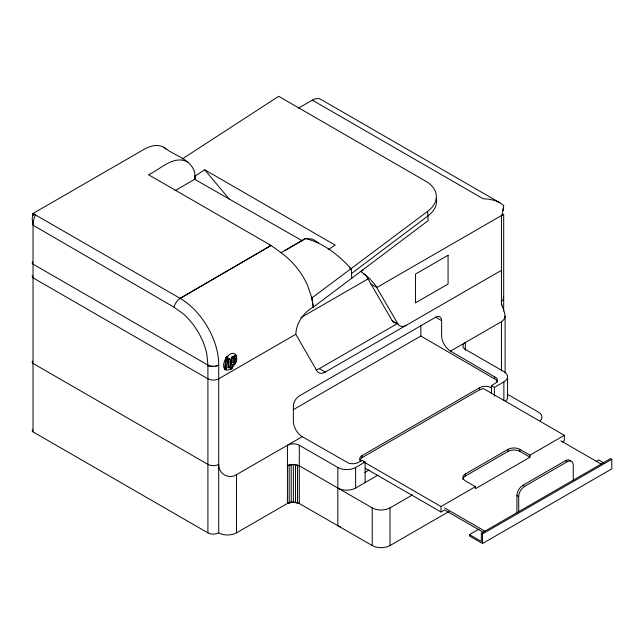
<?xml version="1.0" encoding="UTF-8"?>
<svg xmlns="http://www.w3.org/2000/svg" width="644" height="644" viewBox="0 0 644 644"><rect width="100%" height="100%" fill="white"/><g stroke="black" fill="none" stroke-linecap="round" stroke-linejoin="round"><path stroke-width="0.97" d="M236.123 358.95L236.05 356.422M302.495 240.896L194.713 179.314L195.027 175.949M501.443 270.335L325.268 372.047A13.154 7.599 -60 0 1 316.945 370.912L295.797 334.284C296.361 322.998 303.445 312.509 313.298 307.164L428.155 220.626L427.632 211.361A36.37 22.266 -3.2 0 0 425.668 181.181L278.675 96.318L182.212 158.971M502.103 215.177L503.672 205.589L499.889 202.755L320.728 99.313A16.776 9.684 -60 0 0 312.34 100.142L298.454 108.16M228.306 367.788L229.699 366.983C231.438 364.351 230.785 355.021 227.356 361.147L227.887 356.857L227.388 356.567L225.996 357.372L224.506 369.398L225.006 369.696L226.398 368.891C225.819 362.669 231.067 355.625 228.306 367.788L227.799 367.499L228.507 360.898L229.014 361.187M233.305 357.645L234.883 355.713A2.013 1.159 -60 0 1 235.921 355.601C237.572 357.959 236.404 361.493 235.036 363.771A2.375 1.369 -60 0 1 233.627 364.826L232.556 364.222L232.001 368.746L230.608 369.543L230.101 369.254L231.59 357.219L232.903 356.454L233.305 357.645L232.903 356.454M230.608 369.543L232.09 357.509L233.41 356.752M225.006 369.696L226.495 357.662L227.887 356.857M226.962 359.996L227.388 356.567M503.415 296.884A7.639 4.411 0 0 1 501.443 301.151C500.952 307.913 509.629 316.8 501.443 321.686L450.502 351.093A12.582 7.261 60 0 1 441.615 335.685L441.615 320.623A8.388 4.838 -60 0 0 435.682 317.202L299.291 395.947A8.388 4.838 -60 0 0 293.366 406.219L293.366 421.281A12.582 7.261 60 0 0 302.261 436.688L348.509 463.1A8.348 4.822 0 0 0 356.865 463.1L362.153 460.307L365.116 462.022L365.116 482.565M503.101 210.58L503.672 205.589L503.415 206.861M166.031 148.861A39.63 22.878 -60 0 0 144.119 149.328L33.037 213.462L32.2 218.622L33.037 225.159L33.037 431.891L207.907 532.854A7.639 4.411 0 0 0 218.71 532.854A12.582 7.261 0 0 0 236.501 532.854L290.033 501.942M232.822 358.877L233.112 358.153M226.913 362.234L227.276 361.461M232.798 357.356L234.376 355.416A2.013 1.159 -60 0 1 235.414 355.311L235.897 355.907M226.849 360.849L228.604 358.748L229.9 358.901M502.103 214.718L501.443 215.555L501.443 305.119M311.64 296.626L313.298 307.164L311.833 298.003L427.632 211.361M351.511 273.547L427.89 215.998A36.37 22.266 -3.2 0 0 436.318 198.497M562.228 442.026L564.361 440.794L564.361 435.32L483.322 388.525L479.563 389.781L362.153 457.57L359.98 459.744L361.719 460.75M194.713 179.314L195.341 178.903L194.617 172.157C190.471 158.488 173.816 155.615 163.938 147.363M194.48 176.464L204.736 169.807L335.194 245.123L328.094 249.735M311.833 298.003L307.591 285.381A54.716 35.645 52.4 0 0 281.074 252.73L271.076 245.469L180.151 298.357A7.607 3.631 -54 0 0 174.105 307.26L33.037 225.159L33.11 223.54A19.143 11.053 -60 0 1 35.452 214.855L33.037 213.462M35.452 214.855L32.868 213.985L33.037 213.51L180.151 298.357L271.076 245.469L148.418 174.685C160.179 169.71 173.437 154.665 187.46 161.877M175.039 190.672L195.341 178.903M281.074 252.73L305.723 238.594L312.549 239.085L318.361 242.788M360.656 271.454L363.619 269.739M300.829 317.677L368.014 278.892M224.506 369.398L225.899 368.593L226.398 368.891M295.797 334.284L218.71 378.793A7.639 4.411 0 0 1 207.907 378.793L33.037 277.83A3.775 2.182 0 0 1 32.578 275.503M315.979 369.833A13.154 7.599 -60 0 0 319.335 368.626L397.002 323.787M293.414 409.608L420.854 336.031L496.258 379.855A8.348 4.822 0 0 1 497.377 382.262M32.578 361.099A3.775 2.182 0 0 0 33.037 363.417L207.907 464.38A7.639 4.411 0 0 0 218.71 464.38C218.139 473.606 228.797 479.756 236.501 474.652L302.261 436.688M412.562 494.882L390.023 507.899A12.582 7.261 0 0 1 372.232 507.899L299.291 465.789L293.366 464.372L287.433 465.789L289.172 464.783M360.817 461.362A8.388 4.838 0 0 1 362.153 455.517L479.563 387.728A8.388 4.838 0 0 1 491.42 387.728M491.42 393.565L491.42 385.676L496.258 382.625A8.348 4.822 0 0 0 496.258 377.803L450.502 351.093M448.973 511.521L390.023 545.557A12.582 7.261 0 0 1 372.232 545.557L298.47 503.028L292.271 502.07L287.433 503.447L287.433 445.246A8.388 4.838 0 0 1 299.291 445.246L337.834 467.496A12.582 7.261 0 0 0 355.625 467.496L365.116 462.022M491.42 385.676L494.391 387.382L503.874 381.908A12.582 7.261 0 0 0 503.874 371.636L465.33 349.386A8.388 4.838 0 0 1 465.33 342.536L465.33 350.36M364.762 472.495L369.109 469.983M337.834 488.039A12.582 7.261 0 0 0 355.625 488.039L378.133 475.047M529.964 455.171L529.964 457.224L475.409 488.724L475.409 486.671L465.33 480.851A8.388 4.838 0 0 1 465.33 474L508.027 449.351A8.388 4.838 0 0 1 519.885 449.351L529.964 455.171L564.361 435.32M462.875 479.482A8.388 4.838 0 0 1 465.33 476.061L508.027 451.404A8.388 4.838 0 0 1 519.885 451.404L529.964 457.224M363.466 461.756L441.019 506.53L475.409 486.671M365.204 468.236L441.019 512.004L444.577 509.951L483.491 532.419M516.923 512.688L516.923 495.574A8.388 4.838 -60 0 1 522.848 485.302L565.545 460.653A8.388 4.838 -60 0 1 570.681 461.112M518.702 511.666L518.702 496.596A8.388 4.838 -60 0 1 524.627 486.325L567.324 461.676A8.388 4.838 -60 0 1 573.257 465.105L573.257 480.166M469.484 534.617L481.342 541.459L481.342 533.232L610.617 458.6L611.8 459.285L611.8 468.88L482.525 543.512L469.484 535.985L469.484 534.617L479.023 529.102M596.151 461.482L598.751 459.977L603.839 462.915M481.342 533.232L482.525 533.916L611.8 459.285M180.151 298.357A54.507 31.991 59.2 0 1 218.71 365.092L215.297 366.339L217.125 365.792M287.433 465.789L293.366 464.372L299.291 465.789M287.433 503.447L293.366 502.03L299.291 503.447L299.291 445.246M215.281 366.235L211.329 366.235A7.639 4.411 0 0 1 207.907 365.092L33.037 264.137A3.775 2.182 0 0 1 32.578 261.81M269.168 244.865L271.076 245.469M499.889 202.755L494.978 200.574L489.263 199.213L483.121 198.746L312.34 100.142M232.347 364.327L233.12 364.536A2.375 1.369 -60 0 0 233.603 364.343M363.305 273.668L369.245 278.184L374.969 284.559L398.056 324.085A13.154 7.599 -60 0 0 406.38 325.212M435.561 317.13L441.615 320.623M349.563 267.936L351.254 268.91L351.769 278.184M370.984 284.028L376.909 287.449L503.68 214.267L503.68 310.931M360.753 271.398L365.848 275.133L392.132 320.656L398.056 324.085M507.311 394.168L538.271 412.039A12.582 7.261 0 0 1 540.268 420.806M560.803 440.794L601.448 464.26M565.545 460.653L567.324 461.676M522.848 485.302L524.627 486.325M319.335 368.626L325.268 372.047M516.923 495.574L518.702 496.596M234.231 357.187L234.819 358.595L234.368 361.324L233.41 362.797L232.717 362.669M231.59 357.219L232.09 357.509M225.996 357.372L226.495 357.662M229.192 366.694L229.699 366.983M231.494 368.449L232.001 368.746M444.577 507.899L485.222 531.364M229.393 358.611L229.956 360.012M284.672 250.653L305.304 238.441C323.795 243.158 338.696 255.04 351.254 268.91M174.122 307.252L183.516 314.071A46.73 27.426 59.2 0 1 206.893 354.53L207.98 365.856L211.329 366.235M204.736 169.807L229.143 198.948M213.309 366.388L212.311 366.347M519.885 449.351L519.885 451.404M508.027 449.351L508.027 451.404M507.561 376.772L507.561 397.316M505.121 316.059L505.121 372.763M503.874 381.908L503.874 400.496M501.443 321.686L501.443 370.863M494.592 376.547L494.592 378.6M494.391 387.382L494.391 396.189M482.525 533.916L482.525 543.512M479.563 387.728L479.563 389.781M465.33 474L465.33 476.061M441.019 506.53L441.019 512.004M420.854 325.268L420.854 336.031M390.023 507.899L390.023 545.557M372.232 507.899L372.232 545.557M362.153 455.517L362.153 457.57M355.625 467.496L355.625 488.039M337.834 467.496L337.834 525.697A12.582 7.261 0 0 0 340.443 526.856M297.552 465.016L297.552 502.674M295.532 464.533L295.532 502.191M293.366 464.372L293.366 502.03M291.193 464.533L291.193 502.191M289.172 465.016L289.172 502.674M236.501 474.652L236.501 532.854M218.71 365.092L218.71 532.854M207.907 365.092L207.907 532.854M33.037 431.891A3.775 2.182 0 0 1 32.578 429.572M507.134 395.432A12.582 7.261 0 0 1 505.878 400.946M396.31 323.063A13.154 7.599 -60 0 1 395.561 323.014M394.853 322.861A13.154 7.599 -60 0 1 392.132 320.656M231.792 368.022A9.225 5.329 -60 0 0 236.404 356.132L235.752 354.691A9.225 5.329 -60 0 0 224.45 361.22L223.798 363.409A9.225 5.329 -60 0 0 230.101 369.254M234.529 363.482A2.375 1.369 -60 0 1 234.078 363.981M33.037 213.51L33.029 215.49L33.037 213.51M232.975 360.938L233.007 362.467L233.917 363.087L235.269 359.73L234.73 357.476L233.619 358.45L232.975 360.938M448.071 255.266L415.452 274.103L415.452 302.857L448.071 284.028L448.071 255.266"/></g></svg>
